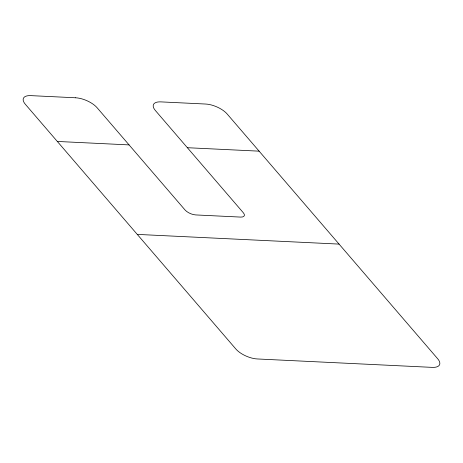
<?xml version="1.0" encoding="UTF-8"?>
<svg xmlns="http://www.w3.org/2000/svg" width="463" height="463" viewBox="0 0 463 463"><rect width="100%" height="100%" fill="white"/><g stroke="black" fill="none" stroke-linecap="round" stroke-linejoin="round"><path stroke-width="0.69" d="M57.319 141.452L129.073 144.902M187.365 147.709L259.118 151.158M137.262 234.394L339.061 244.099M75.648 97.786L30.801 95.627A16.749 7.159 23.2 0 0 25.343 104.273L235.858 349.021A16.749 7.159 23.2 0 0 257.306 358.958L432.199 367.373A16.749 7.159 23.2 0 0 437.657 358.727L227.142 113.979A16.749 7.159 23.2 0 0 205.694 104.042L160.846 101.883A16.749 7.159 23.2 0 0 155.389 110.53L243.33 212.766A8.375 3.577 23.2 0 1 240.598 217.089L195.756 214.93A8.375 3.577 23.2 0 1 185.032 209.959L97.091 107.723A16.749 7.159 23.2 0 0 75.648 97.786"/></g></svg>
